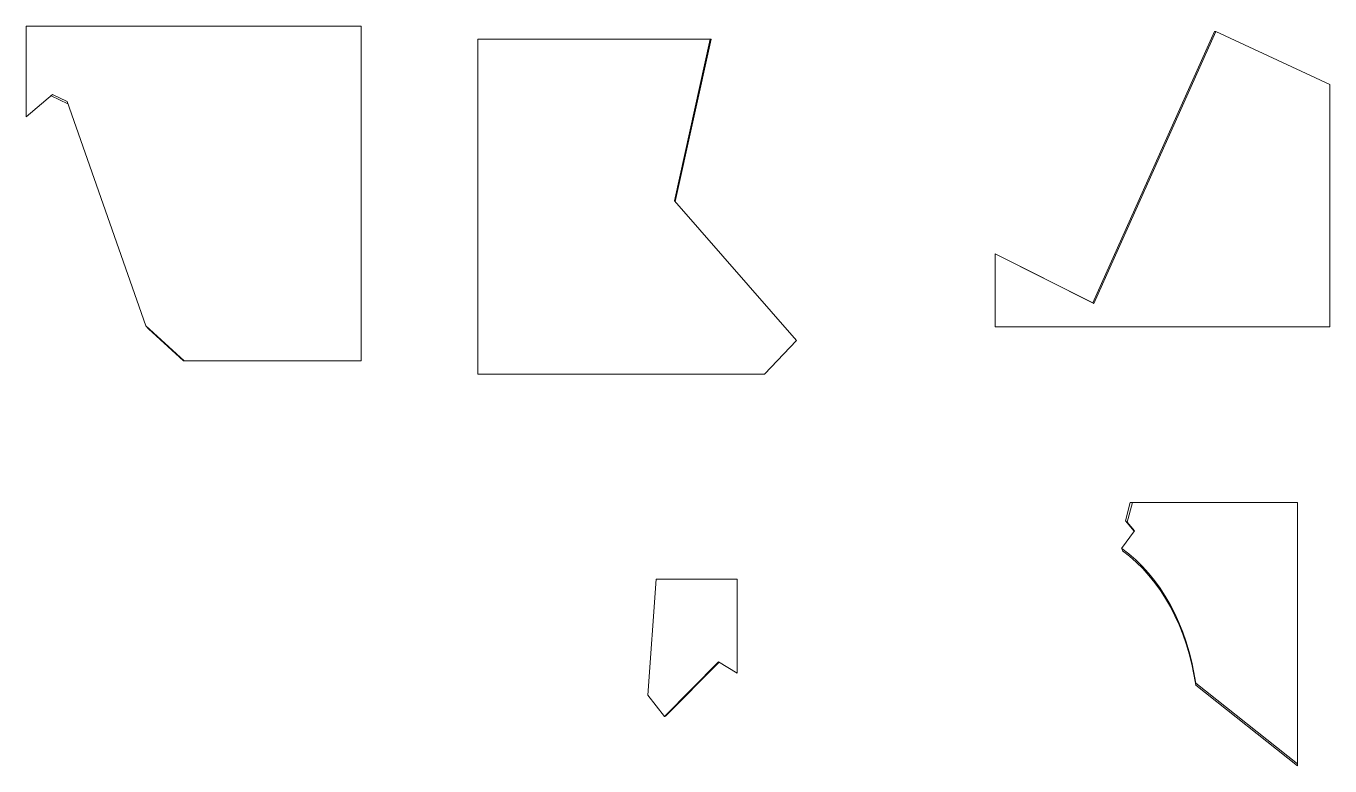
# Model space of a CAD drawing. Header units: inches. Extents: x 0.8 to 40.3, y 24.3 to 46.8.
import ezdxf

# ---------------------------------------------------------------- set-up
doc = ezdxf.new("R2010")
doc.units = ezdxf.units.IN
doc.header["$MEASUREMENT"] = 0

msp = doc.modelspace()

# ---------------------------------------------------------------- linework, layer by layer
at = {"color": 7, "linetype": 'Continuous', "lineweight": 15}
for p, q in [((0.831, 44), (0.831, 46.755)), ((0.831, 46.755), (10.981, 46.755)), ((10.981, 46.755), (10.981, 36.605)), ((14.52, 46.355), (21.565, 46.355)), ((14.52, 36.205), (14.52, 46.355)), ((20.48, 41.461), (21.565, 46.355)), ((20.503, 41.434), (21.594, 46.355)), ((21.565, 46.355), (21.594, 46.355)), ((33.156, 38.368), (36.843, 46.593)), ((33.191, 38.346), (36.886, 46.587)), ((36.843, 46.593), (36.886, 46.587)), ((40.346, 44.985), (36.886, 46.587)), ((1.635, 44.676), (0.831, 44)), ((1.635, 44.676), (2.071, 44.473)), ((40.346, 44.985), (40.346, 37.641)), ((1.587, 44.636), (2.098, 44.398)), ((4.456, 37.663), (2.071, 44.473)), ((20.48, 41.461), (24.175, 37.22)), ((30.196, 39.853), (30.196, 39.848)), ((30.196, 39.853), (33.156, 38.368)), ((30.196, 39.848), (33.191, 38.346)), ((30.196, 37.641), (30.196, 39.848)), ((33.156, 38.368), (33.191, 38.346)), ((5.617, 36.605), (4.456, 37.663)), ((4.538, 37.573), (4.456, 37.663)), ((5.601, 36.605), (4.538, 37.573)), ((40.346, 37.641), (30.196, 37.641)), ((24.175, 37.22), (23.214, 36.205)), ((5.601, 36.605), (5.617, 36.605)), ((10.981, 36.605), (5.617, 36.605)), ((23.214, 36.205), (14.52, 36.205)), ((34.148, 31.759), (34.296, 32.316)), ((34.205, 31.715), (34.365, 32.316)), ((34.365, 32.316), (34.296, 32.316)), ((34.365, 32.316), (39.364, 32.316)), ((39.364, 32.316), (39.364, 24.384)), ((34.408, 31.439), (34.148, 31.759)), ((34.205, 31.715), (34.148, 31.759)), ((34.418, 31.453), (34.205, 31.715)), ((34.034, 30.92), (34.418, 31.453)), ((19.67, 26.469), (19.927, 29.991)), ((19.927, 29.991), (22.385, 29.991)), ((22.385, 29.991), (22.385, 27.132)), ((20.176, 25.827), (21.816, 27.477)), ((20.214, 25.836), (21.834, 27.466)), ((22.385, 27.132), (21.816, 27.477)), ((39.364, 24.324), (36.277, 26.773)), ((39.364, 24.384), (36.279, 26.83)), ((20.176, 25.827), (19.67, 26.469)), ((20.176, 25.827), (20.214, 25.836)), ((39.364, 24.324), (39.364, 24.384))]:
    msp.add_line(p, q, dxfattribs=at)
for centre, major_axis, ratio, start_param, end_param in [((31.698, 23.335), (-1.891, 13.756), 0.281942, 5.250992, 5.257237), ((31.789, 25.604), (-0.243, -6.027), 0.756356, 1.806107, 2.680552), ((31.787, 25.55), (-0.243, -6.027), 0.756356, 1.805449, 2.674307), ((28.777, -49.197), (6.788, 116.227), 0.03477, 5.426787, 5.427445)]:
    msp.add_ellipse(centre, major_axis=major_axis, ratio=ratio, start_param=start_param, end_param=end_param, dxfattribs=at)

doc.saveas('drawing.dxf')
